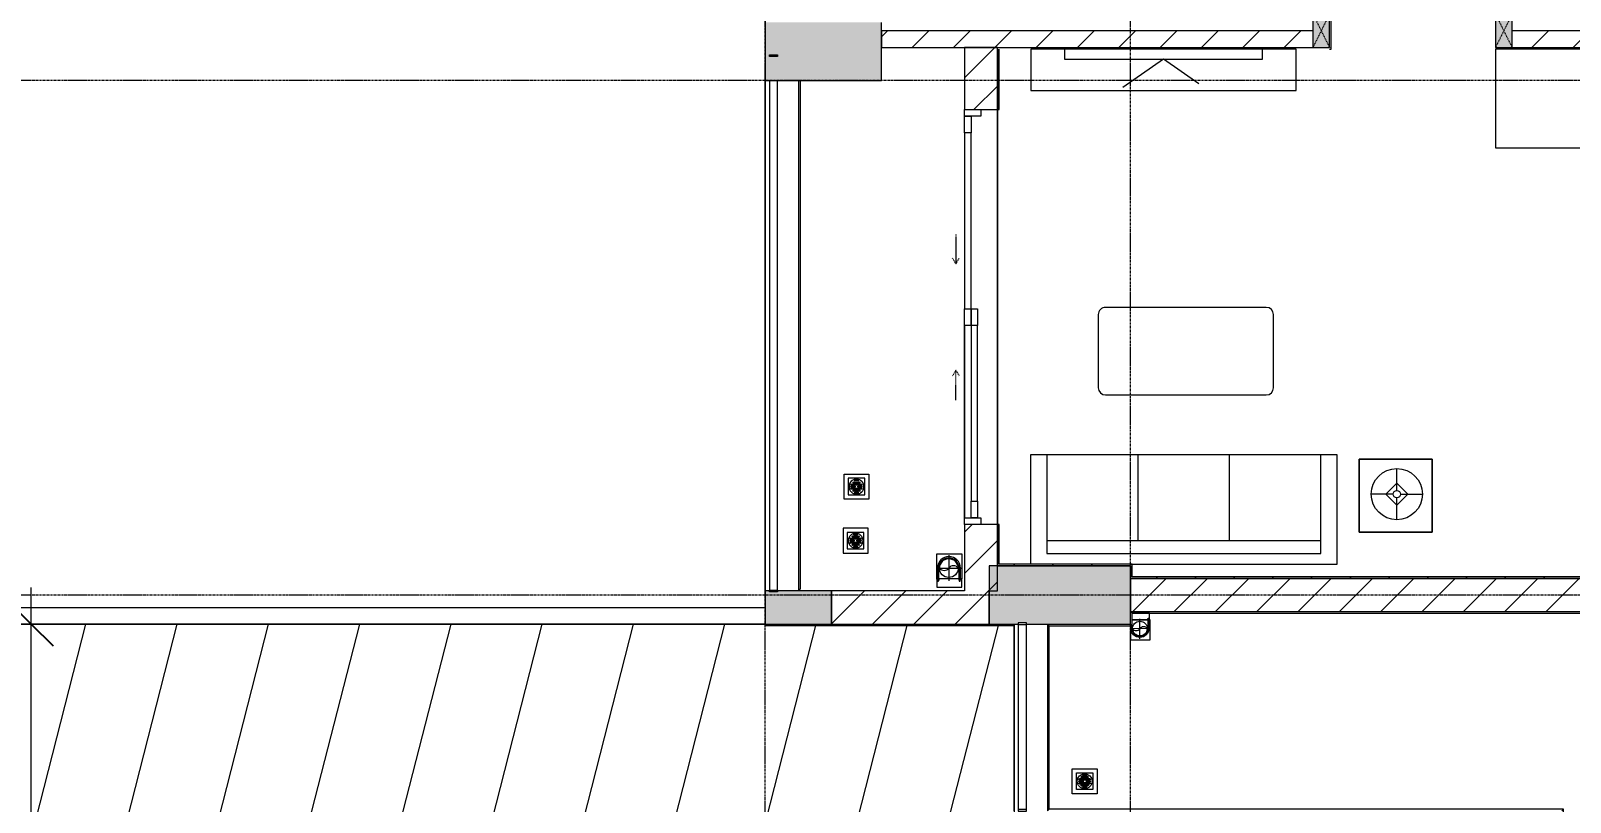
# Model space of a CAD drawing. Header units: millimetres. Extents: x -24439 to 198341, y -52871 to 149926.
# Drawn here: x 101528 to 110803, y 68688 to 73337 of the extents above; entities that cross this region are included whole.
import ezdxf

# ---------------------------------------------------------------- set-up
doc = ezdxf.new("R2010")
doc.units = ezdxf.units.MM
for name, pattern in [('Dash', [6, 3, -3]), ('Grid Line', [22.225, 12.7, -3.175, 3.175, -3.175]), ('IMPORT-CENTER _3_', [10.16, 6.35, -1.27, 1.27, -1.27])]:
    doc.linetypes.add(name, pattern=pattern)
for name, color, linetype, lineweight in [('0-1', 7, 'Continuous', 5), ('A-ANNO-DIMS', 211, 'Continuous', 9), ('A-ANNO-DIMS-220', 211, 'Continuous', 9), ('A-DETL-THIN', 151, 'Continuous', 9), ('A-DOOR', 31, 'Continuous', 9), ('A-DOOR-FRAM', 31, 'Continuous', 9), ('A-DOOR-HDLN', 31, 'Dash', 9), ('A-FLOR-1', 9, 'Continuous', 9), ('A-FLOR-HRAL', 11, 'Continuous', 9), ('A-FLOR-HRAL-1', 9, 'Continuous', 9), ('A-WALL', 113, 'Continuous', 9), ('A-WALL-1', 253, 'Continuous', 18), ('A-WALL-2', 9, 'Continuous', 9), ('A-WALL-3', 113, 'Continuous', 18), ('A-WALL-PATT-1', 10, 'Continuous', 9), ('A-WALL-PATT-2', 9, 'Continuous', 9), ('A-WALL-PATT-3', 111, 'Continuous', 9), ('G-IMPT', 8, 'Continuous', 9), ('G-IMPT-2', 8, 'IMPORT-CENTER _3_', 9), ('I-FURN', 30, 'Continuous', 9), ('I-FURN-1', 9, 'Continuous', 9), ('I-WALL-1', 253, 'Continuous', 18), ('I-WALL-2', 9, 'Continuous', 9), ('M-EQPM', 50, 'Continuous', 9), ('M-EQPM-1', 9, 'Continuous', 9), ('S-COLS-1', 254, 'Continuous', 5), ('S-COLS-2', 253, 'Continuous', 18), ('S-COLS-3', 9, 'Continuous', 9), ('S-COLS-HDLN-1', 9, 'Dash', 9), ('S-GRID-1', 1, 'Grid Line', 9)]:
    doc.layers.add(name, color=color, linetype=linetype, lineweight=lineweight)
doc.styles.add('Arial_9', font='arial_0.ttf', dxfattribs={"width": 0.9, "height": 660})
doc.dimstyles.new('1_Dim_chi_tiet_khu_đất_2', dxfattribs={"dimscale": 304.8, "dimtxt": 673.371204, "dimasz": 0.866142, "dimexe": 0.721785, "dimexo": 0.0625, "dimgap": 0.072178, "dimtad": 1, "dimdec": 0, "dimrnd": 5, "dimzin": 0, "dimdsep": 46, "dimtxsty": 'Arial_9', "dimblk1": 'OBLIQUE', "dimblk2": 'OBLIQUE', "dimsah": 1, "dimcen": 0.09, "dimdle": 0.721785, "dimazin": 0, "dimtfac": 1, "dimtdec": 4, "dimtix": 1, "dimtmove": 0, "dimatfit": 3, "dimfxl": 2.165354, "dimfxlon": 1, "dimtvp": 1, "dimtolj": 1, "dimtzin": 0, "dimarcsym": 2})
pattern_1 = [(45, (0, 0), (-124.4508, 124.4508), [])]
pattern_2 = [(45, (0, 0), (-116.67262, 116.67262), [])]

# ---------------------------------------------------------------- blocks, each defined once
blk = doc.blocks.new('NCV_TKTC_KET CAU_rvt-1-TKCS_MB ĐỊNH VỊ CAO ĐỘ THIẾT KẾ')
at = {"layer": 'S-COLS-1'}
h = blk.add_hatch(color=256, dxfattribs=at)
h.paths.add_polyline_path([(106027.6, 73036.9), (106652.6, 73036.9), (106652.6, 73386.9), (105952.6, 73386.9), (105952.6, 73036.9), (105977.6, 73036.9)])
h.paths.add_polyline_path([(106027.6, 73181.9), (105977.6, 73181.9), (105977.6, 73191.9), (106027.6, 73191.9)])
for points in [[(108152.6, 69761.9), (108152.6, 70111.9), (107302.6, 70111.9), (107302.6, 69761.9), (107477.5, 69761.9), (107477.5, 69769), (107527.5, 69769), (107527.5, 69761.9), (107637.2, 69761.9)], [(106027.6, 69761.9), (106352.4, 69761.9), (106352.4, 69961.9), (106027.6, 69961.9), (106027.6, 69956.9), (105977.6, 69956.9), (105977.6, 69961.9), (105952.4, 69961.9), (105952.4, 69761.9), (105977.6, 69761.9)]]:
    blk.add_hatch(color=256, dxfattribs=at).paths.add_polyline_path(points)
at = {"layer": 'A-FLOR-1'}
blk.add_line((105952.5, 76536.9), (105952.5, 69961.9), dxfattribs=at)
at = {"layer": 'S-COLS-2'}
for p, q in [((105952.6, 73386.9), (105952.6, 73036.9)), ((106652.6, 73036.9), (106652.6, 73386.9)), ((105952.6, 73036.9), (106652.6, 73036.9)), ((108152.6, 70111.9), (107302.6, 70111.9)), ((107302.6, 70111.9), (107302.6, 69761.9)), ((108152.6, 69761.9), (108152.6, 70111.9)), ((105977.6, 69961.9), (105952.4, 69961.9)), ((105952.4, 69961.9), (105952.4, 69761.9)), ((106352.4, 69961.9), (106027.6, 69961.9)), ((106352.4, 69761.9), (106352.4, 69961.9)), ((105952.4, 69761.9), (106352.4, 69761.9)), ((107302.6, 69761.9), (107477.5, 69761.9)), ((107527.5, 69761.9), (108152.6, 69761.9))]:
    blk.add_line(p, q, dxfattribs=at)
blk = doc.blocks.new('Railing - 50 x 10mm-457210-TKCS_MB ĐỊNH VỊ CAO ĐỘ THIẾT KẾ')
at = {"layer": 'A-FLOR-HRAL-1'}
for p, q in [((25, 5), (-25, 5)), ((-25, 5), (-25, -5)), ((25, -5), (25, 5)), ((-25, -5), (25, -5))]:
    blk.add_line(p, q, dxfattribs=at)
blk = doc.blocks.new('Railing - Railing-840168-TKCS_MB ĐỊNH VỊ CAO ĐỘ THIẾT KẾ')
at = {"layer": 'A-FLOR-HRAL-1'}
for p, q in [((84569, 60498.3), (84569, 59383.3)), ((84619, 59383.3), (84619, 60498.3))]:
    blk.add_line(p, q, dxfattribs=at)
for p in [(84594, 60503.3), (84594, 59378.3)]:
    blk.add_blockref('Railing - 50 x 10mm-457210-TKCS_MB ĐỊNH VỊ CAO ĐỘ THIẾT KẾ', p)
blk = doc.blocks.new('HE BEP A1 - HE BEP A 2-V102-TKCS_MB ĐỊNH VỊ CAO ĐỘ THIẾT KẾ')
at = {"layer": 'I-FURN'}
for p, q in [((662.4, 594.4), (0, 594.4)), ((0, 594.4), (0, 0)), ((662.4, 0), (662.4, 594.4)), ((662.4, 594.4), (3700, 594.4)), ((662.4, 0), (662.4, 594.4)), ((3700, 594.4), (3700, 0)), ((3700, 594.4), (3700, 0)), ((844.9, 120.7), (844.9, 476.9)), ((862.4, 494.4), (1706.9, 494.4)), ((1724.4, 476.9), (1724.4, 120.7)), ((2364, 483.2), (2364, 111.2)), ((3175.6, 513.2), (2394, 513.2)), ((3205.6, 483.2), (3205.6, 111.2)), ((871.5, 386.8), (871.5, 182.3)), ((871.5, 380.9), (1351.6, 380.9)), ((876.4, 408.9), (1346.8, 408.9)), ((1298.3, 440.1), (924.9, 440.1)), ((1351.6, 182.3), (1351.6, 386.8)), ((1644.4, 423.2), (1459, 423.2)), ((1602.7, 313.4), (1523.8, 418.4)), ((1541.1, 452.3), (1528.6, 445.1)), ((1566.6, 443.1), (1618.1, 322.3)), ((2474.5, 410.3), (2470.1, 405.9)), ((2470.1, 405.9), (2499.2, 376.7)), ((2503.6, 381.1), (2474.5, 410.3)), ((2499.2, 376.7), (2503.6, 381.1)), ((2692.1, 413), (2663, 383.9)), ((2663, 383.9), (2667.3, 379.5)), ((2667.3, 379.5), (2696.5, 408.6)), ((2696.5, 408.6), (2692.1, 413)), ((2873.2, 408.6), (2877.5, 413)), ((2902.3, 379.5), (2873.2, 408.6)), ((2877.5, 413), (2906.7, 383.9)), ((2906.7, 383.9), (2902.3, 379.5)), ((3066, 381.1), (3095.1, 410.3)), ((3070.4, 376.7), (3066, 381.1)), ((3099.5, 405.9), (3070.4, 376.7)), ((3095.1, 410.3), (3099.5, 405.9)), ((871.5, 352.9), (1351.6, 352.9)), ((871.5, 324.9), (1351.6, 324.9)), ((871.5, 296.9), (1351.6, 296.9)), ((1405.6, 369.9), (1405.6, 183.2)), ((1618.1, 322.3), (1602.7, 313.4)), ((1697.8, 183.2), (1697.8, 369.9)), ((871.5, 268.9), (1351.6, 268.9)), ((871.5, 240.9), (1351.6, 240.9)), ((871.5, 212.9), (1351.6, 212.9)), ((2467.4, 188.3), (2496.5, 217.4)), ((2471.8, 183.9), (2467.4, 188.3)), ((2500.9, 213), (2471.8, 183.9)), ((2496.5, 217.4), (2500.9, 213)), ((2660.2, 215.8), (2664.6, 220.2)), ((2689.3, 186.7), (2660.2, 215.8)), ((2664.6, 220.2), (2693.7, 191.1)), ((2693.7, 191.1), (2689.3, 186.7)), ((2905, 220.2), (2875.9, 191.1)), ((2875.9, 191.1), (2880.3, 186.7)), ((2880.3, 186.7), (2909.4, 215.8)), ((2909.4, 215.8), (2905, 220.2)), ((3073.1, 217.4), (3068.7, 213)), ((3068.7, 213), (3097.9, 183.9)), ((3102.3, 188.3), (3073.1, 217.4)), ((3097.9, 183.9), (3102.3, 188.3)), ((1706.9, 103.2), (862.4, 103.2)), ((871.5, 184.9), (1351.6, 184.9)), ((877.9, 156.9), (1345.2, 156.9)), ((924.9, 128.9), (1298.3, 128.9)), ((1459, 129.9), (1644.4, 129.9)), ((2451.6, 122.3), (2451.6, 118.3)), ((2484.1, 122.3), (2451.6, 122.3)), ((2451.6, 118.3), (2484.1, 118.3)), ((2484.1, 118.3), (2484.1, 122.3)), ((3085.5, 118.3), (3085.5, 122.3)), ((3085.5, 122.3), (3118, 122.3)), ((3118, 118.3), (3085.5, 118.3)), ((3118, 122.3), (3118, 118.3)), ((0, 0), (662.4, 0)), ((3700, 0), (662.4, 0)), ((3175.6, 81.2), (2394, 81.2))]:
    blk.add_line(p, q, dxfattribs=at)
for centre, radius in [((1485.9, 449.9), 17.8), ((1592.6, 449.9), 17.8), ((2581.9, 298.5), 142.6), ((2581.9, 298.5), 131.3), ((2581.9, 298.5), 87.2), ((2987.7, 298.5), 142.6), ((2987.7, 298.5), 131.3), ((2987.7, 298.5), 87.2), ((1552.8, 316.6), 22.2), ((2581.9, 298.5), 43.6), ((2581.9, 298.5), 30.9), ((2987.7, 298.5), 43.6), ((2987.7, 298.5), 30.9)]:
    blk.add_circle(centre, radius, dxfattribs=at)
for centre, radius, start, end in [((862.4, 476.9), 17.5, 90, 180), ((1706.9, 476.9), 17.5, 0, 90), ((2394, 483.2), 30, 90, 180), ((3175.6, 483.2), 30, 360, 90), ((924.9, 386.8), 53.3, 90, 180), ((1298.3, 386.8), 53.3, 360, 90), ((1459, 369.9), 53.3, 90, 180), ((1537.5, 429.7), 17.8, 119.9521, 219.46175), ((1549.9, 436.9), 17.8, 20.53791, 119.9521), ((1644.4, 369.9), 53.3, 360, 90), ((862.4, 120.7), 17.5, 180, 270), ((924.9, 182.3), 53.3, 180, 270), ((1298.3, 182.3), 53.3, 270, 360), ((1459, 183.2), 53.3, 180, 270), ((1644.4, 183.2), 53.3, 270, 360), ((1706.9, 120.7), 17.5, 270, 360), ((2394, 111.2), 30, 180, 270), ((2485.1, 120.7), 33.5, 163.94189, 180), ((2485.1, 120.7), 33.5, 180, 196.05811), ((2476.6, 123.1), 24.7, 145.20397, 163.94189), ((2476.6, 118.2), 24.7, 196.05811, 214.79603), ((2467.8, 120.3), 11.6, 9.9102, 170.0898), ((2467.8, 120.3), 11.6, 189.71775, 350.28225), ((2471.3, 126.9), 18.1, 120.79762, 145.20397), ((2471.3, 114.5), 18.1, 214.79603, 239.20238), ((2467.9, 132.6), 11.5, 90, 120.79762), ((2467.9, 108.8), 11.5, 239.20238, 270), ((2467.9, 132.6), 11.5, 59.20238, 90), ((2467.9, 108.8), 11.5, 270, 300.79762), ((2464.5, 126.9), 18.1, 34.79603, 59.20238), ((2464.5, 114.5), 18.1, 300.79762, 325.20397), ((2459.1, 123.1), 24.7, 16.05811, 34.79603), ((2459.1, 118.2), 24.7, 325.20397, 343.94189), ((2450.6, 120.7), 33.5, 0, 16.05811), ((2450.6, 120.7), 33.5, 343.94189, 0), ((3119, 120.7), 33.5, 163.94189, 180), ((3119, 120.7), 33.5, 180, 196.05811), ((3110.5, 123.1), 24.7, 145.20397, 163.94189), ((3110.5, 118.2), 24.7, 196.05811, 214.79603), ((3105.2, 126.9), 18.1, 120.79762, 145.20397), ((3105.2, 114.5), 18.1, 214.79603, 239.20238), ((3101.8, 120.3), 11.6, 9.9102, 170.0898), ((3101.8, 120.3), 11.6, 189.71775, 350.28225), ((3101.8, 132.6), 11.5, 90, 120.79762), ((3101.8, 108.8), 11.5, 239.20238, 270), ((3101.8, 132.6), 11.5, 59.20238, 90), ((3101.8, 108.8), 11.5, 270, 300.79762), ((3098.4, 126.9), 18.1, 34.79603, 59.20238), ((3098.4, 114.5), 18.1, 300.79762, 325.20397), ((3093, 123.1), 24.7, 16.05811, 34.79603), ((3093, 118.2), 24.7, 325.20397, 343.94189), ((3084.5, 120.7), 33.5, 0, 16.05811), ((3084.5, 120.7), 33.5, 343.94189, 0), ((3175.6, 111.2), 30, 270, 0)]:
    blk.add_arc(centre, radius, start, end, dxfattribs=at)
at = {"layer": 'I-FURN-1'}
for p, q in [((3700, 594.4), (0, 594.4)), ((0, 594.4), (0, 0)), ((3700, 0), (3700, 594.4)), ((0, 0), (3700, 0))]:
    blk.add_line(p, q, dxfattribs=at)
blk = doc.blocks.new('G1_SOF - BO TRU - 100x200-V63-TKCS_MB ĐỊNH VỊ CAO ĐỘ THIẾT KẾ')
at = {"layer": 'S-COLS-3'}
blk.add_hatch(color=256, dxfattribs=at).paths.add_polyline_path([(50, 100), (-50, 100), (-50, -100), (50, -100)])
at = {"layer": 'S-COLS-2'}
for p, q in [((-50, 100), (-50, -100)), ((50, -100), (50, 100)), ((-50, -100), (50, -100))]:
    blk.add_line(p, q, dxfattribs=at)
at = {"layer": 'S-COLS-HDLN-1'}
for p, q in [((50, 100), (-50, -100)), ((-50, 100), (50, -100))]:
    blk.add_line(p, q, dxfattribs=at)
blk = doc.blocks.new('G1_SOF - BO TRU - 100x200-V61-TKCS_MB ĐỊNH VỊ CAO ĐỘ THIẾT KẾ')
at = {"layer": 'S-COLS-3'}
blk.add_hatch(color=256, dxfattribs=at).paths.add_polyline_path([(50, -100), (50, 100), (-50, 100), (-50, -100)])
at = {"layer": 'S-COLS-2'}
for p, q in [((50, 100), (-50, 100)), ((-50, 100), (-50, -100)), ((50, -100), (50, 100)), ((-50, -100), (50, -100))]:
    blk.add_line(p, q, dxfattribs=at)
at = {"layer": 'S-COLS-HDLN-1'}
for p, q in [((50, 100), (-50, -100)), ((-50, 100), (50, -100))]:
    blk.add_line(p, q, dxfattribs=at)
blk = doc.blocks.new('LOBBY_SOFA_1 - LOBBY_SOFA_1-V124-TKCS_MB ĐỊNH VỊ CAO ĐỘ THIẾT KẾ')
at = {"layer": 'I-FURN'}
for p, q in [((-2556, 0), (-2556, -660)), ((-1320, 0), (-2556, 0)), ((-708, -660), (-708, 0)), ((-2457, -66), (-2457, -660)), ((-807, -66), (-2457, -66)), ((-807, -660), (-807, -66)), ((-807, -143), (-2457, -143)), ((-1907, -143), (-1907, -660)), ((-1357, -143), (-1357, -660)), ((-3128.2, -193.5), (-2688.2, -193.5)), ((-3128.2, -633.5), (-3128.2, -193.5)), ((-2915.4, -269), (-2915.4, -401)), ((-2688.2, -193.5), (-2688.2, -633.5)), ((-2915.4, -357), (-2981.4, -423)), ((-2849.4, -423), (-2915.4, -357)), ((-2937.4, -423), (-3069.4, -423)), ((-2981.4, -423), (-2915.4, -489)), ((-2915.4, -489), (-2849.4, -423)), ((-2915.4, -445), (-2915.4, -577)), ((-2893.4, -423), (-2761.4, -423)), ((-2688.2, -633.5), (-3128.2, -633.5)), ((-2556, -660), (-708, -660)), ((-2172.3, -1064.5), (-2172.3, -1504.5)), ((-1160.3, -1020.5), (-2128.3, -1020.5)), ((-1116.3, -1504.5), (-1116.3, -1064.5)), ((-2128.3, -1548.5), (-1160.3, -1548.5))]:
    blk.add_line(p, q, dxfattribs=at)
for radius in [154, 22]:
    blk.add_circle((-2915.4, -423), radius, dxfattribs=at)
for centre, start, end in [((-2128.3, -1064.5), 90, 180), ((-1160.3, -1064.5), 0, 90), ((-2128.3, -1504.5), 180, 270), ((-1160.3, -1504.5), 270, 0)]:
    blk.add_arc(centre, 44, start, end, dxfattribs=at)
at = {"layer": 'I-FURN-1'}
for p, q in [((-1320, 0), (-2556, 0)), ((-2556, 0), (-2556, -660)), ((-708, -660), (-708, 0)), ((-2688.2, -193.5), (-3128.2, -193.5)), ((-3128.2, -193.5), (-3128.2, -633.5)), ((-2688.2, -633.5), (-2688.2, -193.5)), ((-3128.2, -633.5), (-2688.2, -633.5)), ((-2556, -660), (-708, -660)), ((-2172.3, -1064.5), (-2172.3, -1504.5)), ((-1160.3, -1020.5), (-2128.3, -1020.5)), ((-1116.3, -1504.5), (-1116.3, -1064.5)), ((-2128.3, -1548.5), (-1160.3, -1548.5))]:
    blk.add_line(p, q, dxfattribs=at)
for centre, start, end in [((-2128.3, -1064.5), 90, 180), ((-1160.3, -1064.5), 0, 90), ((-2128.3, -1504.5), 180, 270), ((-1160.3, -1504.5), 270, 0)]:
    blk.add_arc(centre, 44, start, end, dxfattribs=at)
blk = doc.blocks.new('RES_BAN AN - RES_BAN AN-V82-TKCS_MB ĐỊNH VỊ CAO ĐỘ THIẾT KẾ')
at = {"layer": 'I-FURN-1'}
for p, q in [((1600, 0), (0, 0)), ((0, 0), (0, -250)), ((1600, -250), (1600, 0)), ((0, -250), (1600, -250))]:
    blk.add_line(p, q, dxfattribs=at)
blk = doc.blocks.new('KE TIVI-2 - KE TIVI-2-V83-TKCS_MB ĐỊNH VỊ CAO ĐỘ THIẾT KẾ')
at = {"layer": 'I-FURN-1'}
for p, q in [((-595.6, 0), (-595.6, -60)), ((595.6, 0), (-595.6, 0)), ((-595.6, -60), (595.6, -60)), ((0, -60), (-245.7, -232.1)), ((213, -209.1), (0, -60)), ((595.6, -60), (595.6, 0))]:
    blk.add_line(p, q, dxfattribs=at)
blk = doc.blocks.new('Railing - Railing-977364-TKCS_MB ĐỊNH VỊ CAO ĐỘ THIẾT KẾ')
at = {"layer": 'A-FLOR-HRAL-1'}
for p, q in [((85254.1, 60566.2), (85244.1, 60576.2)), ((85254.1, 60491.2), (85254.1, 60566.2)), ((85254.1, 60566.2), (88634.1, 60566.2)), ((88634.1, 60566.2), (88644.1, 60576.2)), ((88634.1, 60566.2), (88634.1, 60491.2)), ((84754.1, 60491.2), (84744.1, 60501.2)), ((84754.1, 59386.2), (84754.1, 60491.2)), ((84754.1, 60491.2), (85254.1, 60491.2)), ((85254.1, 60491.2), (85244.1, 60501.2)), ((88634.1, 60491.2), (88644.1, 60501.2)), ((88634.1, 60491.2), (88834.1, 60491.2)), ((88844.1, 60501.2), (88834.1, 60491.2)), ((88834.1, 60491.2), (88834.1, 58986.2)), ((84754.1, 59386.2), (84744.1, 59376.2)), ((87854.1, 59386.2), (84754.1, 59386.2)), ((87844.1, 59376.2), (87854.1, 59386.2)), ((87854.1, 58986.3), (87854.1, 59386.2)), ((87854.1, 58986.3), (87844.1, 58976.3)), ((87894.1, 58986.3), (87854.1, 58986.3)), ((87894.1, 58986.3), (87894.1, 58976.3)), ((88794.1, 58976.2), (88794.1, 58986.2)), ((88834.1, 58986.2), (88794.1, 58986.2)), ((88834.1, 58986.2), (88844.1, 58976.2))]:
    blk.add_line(p, q, dxfattribs=at)
blk = doc.blocks.new('THU NUOC - THU NUOC-V59-TKCS_MB ĐỊNH VỊ CAO ĐỘ THIẾT KẾ')
at = {"layer": 'M-EQPM-1'}
for p, q in [((-66.3, -70.6), (-66.3, 79.4)), ((-66.3, 79.4), (83.7, 79.4)), ((58.7, 54.4), (-41.3, 54.4)), ((-41.3, 54.4), (-41.3, -45.6)), ((-23.3, 19.6), (40.9, 19.6)), ((40.9, 13.6), (-23.3, 13.6)), ((-23.3, 7.2), (0.7, 7.2)), ((0.7, 1.2), (-23.3, 1.2)), ((-11, 32.1), (28.5, 32.1)), ((28.5, 26.1), (-11, 26.1)), ((-1.1, 44.5), (18.5, 44.5)), ((18.5, 38.5), (-1.1, 38.5)), ((0.7, 7.2), (0.7, 1.2)), ((16.7, 1.2), (16.7, 7.2)), ((16.7, 7.2), (40.9, 7.2)), ((40.9, 1.2), (16.7, 1.2)), ((58.7, -45.6), (58.7, 54.4)), ((83.7, 79.4), (83.7, -70.6)), ((83.7, -70.6), (-66.3, -70.6)), ((-41.3, -45.6), (58.7, -45.6)), ((-23.3, -4.8), (40.9, -4.8)), ((40.9, -10.8), (-23.3, -10.8)), ((-11, -17.3), (28.5, -17.3)), ((28.5, -23.3), (-11, -23.3)), ((-1.1, -29.6), (18.5, -29.6)), ((18.5, -35.6), (-1.1, -35.6))]:
    blk.add_line(p, q, dxfattribs=at)
for centre, radius, start, end in [((8.7, 4.4), 45, 0, 180), ((8.7, 4.4), 45, 360, 180), ((8.7, 4.4), 45, 180, 0), ((8.7, 4.4), 45, 180, 360), ((-23.3, 16.6), 3, 90, 270), ((-23.3, 4.2), 3, 90, 270), ((-11, 29.1), 3, 90, 270), ((-1.1, 41.5), 3, 90, 270), ((18.5, 41.5), 3, 270, 90), ((28.5, 29.1), 3, 270, 90), ((40.9, 16.6), 3, 270, 90), ((40.9, 4.2), 3, 270, 90), ((-23.3, -7.8), 3, 90, 270), ((-11, -20.3), 3, 90, 270), ((-1.1, -32.6), 3, 90, 270), ((18.5, -32.6), 3, 270, 90), ((28.5, -20.3), 3, 270, 90), ((40.9, -7.8), 3, 270, 90)]:
    blk.add_arc(centre, radius, start, end, dxfattribs=at)
blk = doc.blocks.new('NCV_TKTC_TANG 1_rvt-1-TKCS_MB ĐỊNH VỊ CAO ĐỘ THIẾT KẾ')
at = {"layer": 'A-WALL-PATT-1'}
h = blk.add_hatch(dxfattribs=at)
h.set_pattern_fill('FP_2', color=256, style=0, pattern_type=2)
h.set_pattern_definition(pattern_1)
h.paths.add_polyline_path([(106652.6, 73236.9), (109252.6, 73236.9), (109252.6, 73336.9), (106652.6, 73336.9)])
h = blk.add_hatch(dxfattribs=at)
h.set_pattern_fill('FP_2', color=256, style=0, pattern_type=2)
h.set_pattern_definition(pattern_1)
h.paths.add_polyline_path([(110452.6, 73236.9), (112252.6, 73236.9), (112252.6, 73336.9), (110452.6, 73336.9)])
at = {"layer": 'A-WALL-PATT-2'}
h = blk.add_hatch(dxfattribs=at)
h.set_pattern_fill('FP_3', color=256, style=0, pattern_type=2)
h.set_pattern_definition(pattern_2)
h.paths.add_polyline_path([(109362.6, 73226.9), (109362.6, 73436.9), (109352.6, 73436.9), (109352.6, 73226.9)])
h.paths.add_polyline_path([(109352.6, 74336.9), (109362.6, 74336.9), (109362.6, 76436.9), (109352.6, 76436.9), (109352.6, 74389.5)])
h = blk.add_hatch(dxfattribs=at)
h.set_pattern_fill('FP_3', color=256, style=0, pattern_type=2)
h.set_pattern_definition(pattern_2)
h.paths.add_polyline_path([(107362.6, 70121.9), (107362.6, 70362.4), (107352.6, 70362.4), (107352.6, 70121.9)])
h.paths.add_polyline_path([(107352.6, 72862.4), (107362.6, 72862.4), (107362.6, 73226.9), (107352.6, 73226.9)])
h = blk.add_hatch(dxfattribs=at)
h.set_pattern_fill('FP_3', color=256, style=0, pattern_type=2)
h.set_pattern_definition(pattern_2)
h.paths.add_polyline_path([(107352.6, 70111.9), (108162.6, 70111.9), (108162.6, 70121.9), (107352.6, 70121.9)])
h = blk.add_hatch(dxfattribs=at)
h.set_pattern_fill('FP_3', color=256, style=0, pattern_type=2)
h.set_pattern_definition(pattern_2)
h.paths.add_polyline_path([(111542.6, 70036.9), (111542.6, 70046.9), (108162.6, 70046.9), (108162.6, 70036.9), (110663.3, 70036.9)])
at = {"layer": 'A-FLOR-1'}
for p, q in [((107352.6, 72860.3), (107252.6, 72860.3)), ((107352.6, 72861.9), (107352.6, 70362.4)), ((107352.6, 70362.4), (107352.6, 72860.3)), ((107152.6, 71561.9), (107152.6, 70401.9))]:
    blk.add_line(p, q, dxfattribs=at)
at = {"layer": 'A-WALL-1'}
for p, q in [((109252.6, 73336.9), (106652.6, 73336.9)), ((106652.6, 73336.9), (106652.6, 73236.9)), ((112252.6, 73336.9), (110452.6, 73336.9)), ((106652.6, 73236.9), (109252.6, 73236.9)), ((110452.6, 73236.9), (112252.6, 73236.9))]:
    blk.add_line(p, q, dxfattribs=at)
at = {"layer": 'A-WALL-2'}
for p, q in [((107452.6, 68636.9), (107452.6, 69761.9)), ((107652.6, 69761.9), (107652.6, 68636.9))]:
    blk.add_line(p, q, dxfattribs=at)
at = {"layer": 'I-WALL-1'}
for p, q in [((109362.6, 73226.9), (109362.6, 73436.9)), ((107352.6, 73226.9), (107352.6, 72862.4)), ((107362.6, 72862.4), (107362.6, 73226.9)), ((109352.6, 73226.9), (109362.6, 73226.9)), ((107352.6, 72862.4), (107362.6, 72862.4)), ((107352.6, 70362.4), (107352.6, 70121.9)), ((107362.6, 70362.4), (107352.6, 70362.4)), ((107362.6, 70121.9), (107362.6, 70362.4)), ((107352.6, 70121.9), (107352.6, 70111.9)), ((108162.6, 70121.9), (107362.6, 70121.9)), ((108162.6, 70111.9), (108162.6, 70121.9)), ((107352.6, 70111.9), (108152.6, 70111.9)), ((108152.6, 70111.9), (108152.6, 70036.9)), ((108152.6, 70036.9), (108162.6, 70036.9)), ((108162.6, 70046.9), (108162.6, 70111.9)), ((111542.6, 70046.9), (108162.6, 70046.9)), ((108162.6, 70036.9), (111542.6, 70036.9))]:
    blk.add_line(p, q, dxfattribs=at)
at = {"layer": 'I-WALL-2'}
for p in [(106162.6, 73036.9), (106152.6, 69971.9)]:
    blk.add_line(p, (106162.6, 69971.9), dxfattribs=at)
at = {"layer": 'A-FLOR-HRAL-1'}
for name in ['Railing - Railing-840168-TKCS_MB ĐỊNH VỊ CAO ĐỘ THIẾT KẾ', 'Railing - Railing-977364-TKCS_MB ĐỊNH VỊ CAO ĐỘ THIẾT KẾ']:
    blk.add_blockref(name, (22908.5, 9260.7), dxfattribs=at)
at = {"layer": 'I-FURN-1'}
for name, p in [('RES_BAN AN - RES_BAN AN-V82-TKCS_MB ĐỊNH VỊ CAO ĐỘ THIẾT KẾ', (107552.2, 73226.9)), ('KE TIVI-2 - KE TIVI-2-V83-TKCS_MB ĐỊNH VỊ CAO ĐỘ THIẾT KẾ', (108352.2, 73226.9)), ('HE BEP A1 - HE BEP A 2-V102-TKCS_MB ĐỊNH VỊ CAO ĐỘ THIẾT KẾ', (110352.6, 72632.6))]:
    blk.add_blockref(name, p, dxfattribs=at)
at = {"layer": 'I-FURN-1', "rotation": 180}
blk.add_blockref('LOBBY_SOFA_1 - LOBBY_SOFA_1-V124-TKCS_MB ĐỊNH VỊ CAO ĐỘ THIẾT KẾ', (106842.6, 70121.9), dxfattribs=at)
at = {"layer": 'M-EQPM-1'}
blk.add_blockref('THU NUOC - THU NUOC-V59-TKCS_MB ĐỊNH VỊ CAO ĐỘ THIẾT KẾ', (106493.8, 70585.8), dxfattribs=at)
at = {"layer": 'S-COLS-3'}
for name, p in [('G1_SOF - BO TRU - 100x200-V63-TKCS_MB ĐỊNH VỊ CAO ĐỘ THIẾT KẾ', (109302.6, 73336.9)), ('G1_SOF - BO TRU - 100x200-V61-TKCS_MB ĐỊNH VỊ CAO ĐỘ THIẾT KẾ', (110402.6, 73336.9))]:
    blk.add_blockref(name, p, dxfattribs=at)
blk = doc.blocks.new('TKTC_XREF_251221_MB TANG 1 - TKTC_XREF_260130_MB TANG 1_dwg_THU NUOC - THU NUOC-444531-TKCS_MB TẦNG 1-4202120-TKCS_MB ĐỊNH VỊ CAO ĐỘ THIẾT KẾ')
at = {"layer": 'M-EQPM'}
for p, q in [((-23.3, 10.8), (40.9, 10.8)), ((40.9, 4.8), (-23.3, 4.8)), ((-11, 23.3), (28.5, 23.3)), ((28.5, 17.3), (-11, 17.3)), ((-1.1, 35.6), (18.5, 35.6)), ((18.5, 29.6), (-1.1, 29.6)), ((-23.3, -13.6), (40.9, -13.6)), ((40.9, -19.6), (-23.3, -19.6)), ((-11, -26.1), (28.5, -26.1)), ((28.5, -32.1), (-11, -32.1)), ((-1.1, -38.5), (18.5, -38.5)), ((18.5, -44.5), (-1.1, -44.5))]:
    blk.add_line(p, q, dxfattribs=at)
at = {"layer": 'M-EQPM', "flags": 128}
for points in [[(83.7, -79.4), (83.7, 70.6), (-66.3, 70.6), (-66.3, -79.4)], [(58.7, -54.4), (58.7, 45.6), (-41.3, 45.6), (-41.3, -54.4)]]:
    blk.add_lwpolyline(points, close=True, dxfattribs=at)
for points in [[(-23.3, -1.2), (0.7, -1.2), (0.7, -7.2), (-23.3, -7.2)], [(40.9, -7.2), (16.7, -7.2), (16.7, -1.2), (40.9, -1.2)]]:
    blk.add_lwpolyline(points, dxfattribs=at)
at = {"layer": 'M-EQPM'}
for centre, radius, start, end in [((8.7, -4.4), 45, 360, 180), ((8.7, -4.4), 45, 360, 180), ((-23.3, 7.8), 3, 90, 270), ((-11, 20.3), 3, 90, 270), ((-1.1, 32.6), 3, 90, 270), ((18.5, 32.6), 3, 270, 90), ((28.5, 20.3), 3, 270, 90), ((40.9, 7.8), 3, 270, 90), ((8.7, -4.4), 45, 180, 360), ((8.7, -4.4), 45, 180, 360), ((-23.3, -4.2), 3, 90, 270), ((-23.3, -16.6), 3, 90, 270), ((-11, -29.1), 3, 90, 270), ((-1.1, -41.5), 3, 90, 270), ((18.5, -41.5), 3, 270, 90), ((28.5, -29.1), 3, 270, 90), ((40.9, -4.2), 3, 270, 90), ((40.9, -16.6), 3, 270, 90)]:
    blk.add_arc(centre, radius, start, end, dxfattribs=at)
blk = doc.blocks.new('TKTC_XREF_251221_MB TANG 1 - TKTC_XREF_260130_MB TANG 1_dwg_CUM U_DN100-V228-TKCS_MB ĐỊNH VỊ CAO ĐỘ THIẾT KẾ')
at = {"layer": 'G-IMPT'}
blk.add_hatch(color=256, dxfattribs=at).paths.add_polyline_path([(61, 0), (59, -16), (53, -31), (43, -43), (30, -53), (16, -59), (0, -61), (0, -57), (15, -55), (28, -49), (40, -40), (49, -29), (55, -15), (57, 0), (55, 15), (49, 28), (40, 40), (28, 49), (15, 55), (0, 57), (0, 61), (16, 59), (30, 53), (43, 43), (53, 30), (59, 16)])
for p, q in [((-72, 59), (-67, 59)), ((-21, 69), (0, 69)), ((-79, -63), (-79, -67)), ((-77, -63), (-77, -67)), ((-75, -63), (-75, -67)), ((-73, -61), (-73, -69)), ((-67, -62), (-72, -62)), ((-67, -68), (-72, -68)), ((-65, -69), (0, -69))]:
    blk.add_line(p, q, dxfattribs=at)
at = {"layer": 'G-IMPT', "flags": 128}
for points in [[(-65, 57), (-67, 57), (-67, 59)], [(-21, 61), (0, 61), (0, 57)], [(-73, -62), (-78, -62), (-78, -68), (-73, -68)], [(-72, -71), (-67, -71), (-67, -59), (-72, -59)], [(-67, -59), (-67, -57), (-65, -57), (-65, -73), (-67, -73), (-67, -71)], [(-65, -61), (0, -61), (0, -57)]]:
    blk.add_lwpolyline(points, dxfattribs=at)
at = {"layer": 'G-IMPT'}
for centre, radius, start, end in [((0, 0), 69, 270, 90), ((0, 0), 61, 270, 90), ((0, 0), 57, 270, 90), ((-78, -63), 0.96, 90, 180), ((-78, -67), 0.96, 180, 270), ((-71, -61), 1.56, 112.6199, 247.3801), ((-68, -65), 4.8, 143.1301, 216.8699), ((-71, -69), 1.56, 112.6199, 247.3801)]:
    blk.add_arc(centre, radius, start, end, dxfattribs=at)
blk = doc.blocks.new('TKTC_XREF_251221_MB TANG 1 - TKTC_XREF_260130_MB TANG 1_dwg_$cc-4202114-TKCS_MB ĐỊNH VỊ CAO ĐỘ THIẾT KẾ')
at = {"layer": 'G-IMPT'}
blk.add_circle((0, 0), 0.5, dxfattribs=at)
for centre, radius, start, end in [((0, 0), 0.5, 90, 270), ((0.19, 0.25), 0.313, 126.8699, 233.1301), ((-0.19, -0.25), 0.313, 306.8699, 53.1301)]:
    blk.add_arc(centre, radius, start, end, dxfattribs=at)
at = {"layer": 'G-IMPT-2'}
for p, q in [((-0.67, 0), (0.67, 0)), ((0, -0.67), (0, 0.67))]:
    blk.add_line(p, q, dxfattribs=at)
blk = doc.blocks.new('TKTC_XREF_251221_MB TANG 1 - TKTC_XREF_260130_MB TANG 1_dwg_THU NUOC - THU NUOC-444531-TKCS_MB TẦNG 1-4202124-TKCS_MB ĐỊNH VỊ CAO ĐỘ THIẾT KẾ')
at = {"layer": 'M-EQPM'}
for p, q in [((-23.3, 10.8), (40.9, 10.8)), ((40.9, 4.8), (-23.3, 4.8)), ((-11, 23.3), (28.5, 23.3)), ((28.5, 17.3), (-11, 17.3)), ((-1.1, 35.6), (18.5, 35.6)), ((18.5, 29.6), (-1.1, 29.6)), ((-23.3, -13.6), (40.9, -13.6)), ((40.9, -19.6), (-23.3, -19.6)), ((-11, -26.1), (28.5, -26.1)), ((28.5, -32.1), (-11, -32.1)), ((-1.1, -38.5), (18.5, -38.5)), ((18.5, -44.5), (-1.1, -44.5))]:
    blk.add_line(p, q, dxfattribs=at)
at = {"layer": 'M-EQPM', "flags": 128}
for points in [[(83.7, -79.4), (83.7, 70.6), (-66.3, 70.6), (-66.3, -79.4)], [(58.7, -54.4), (58.7, 45.6), (-41.3, 45.6), (-41.3, -54.4)]]:
    blk.add_lwpolyline(points, close=True, dxfattribs=at)
for points in [[(-23.3, -1.2), (0.7, -1.2), (0.7, -7.2), (-23.3, -7.2)], [(40.9, -7.2), (16.7, -7.2), (16.7, -1.2), (40.9, -1.2)]]:
    blk.add_lwpolyline(points, dxfattribs=at)
at = {"layer": 'M-EQPM'}
for centre, radius, start, end in [((8.7, -4.4), 45, 360, 180), ((8.7, -4.4), 45, 360, 180), ((-23.3, 7.8), 3, 90, 270), ((-11, 20.3), 3, 90, 270), ((-1.1, 32.6), 3, 90, 270), ((18.5, 32.6), 3, 270, 90), ((28.5, 20.3), 3, 270, 90), ((40.9, 7.8), 3, 270, 90), ((8.7, -4.4), 45, 180, 360), ((8.7, -4.4), 45, 180, 360), ((-23.3, -4.2), 3, 90, 270), ((-23.3, -16.6), 3, 90, 270), ((-11, -29.1), 3, 90, 270), ((-1.1, -41.5), 3, 90, 270), ((18.5, -41.5), 3, 270, 90), ((28.5, -29.1), 3, 270, 90), ((40.9, -4.2), 3, 270, 90), ((40.9, -16.6), 3, 270, 90)]:
    blk.add_arc(centre, radius, start, end, dxfattribs=at)
blk = doc.blocks.new('TKTC_XREF_251221_MB TANG 1 - TKTC_XREF_260130_MB TANG 1_dwg_CUM U_DN100-4202112-TKCS_MB ĐỊNH VỊ CAO ĐỘ THIẾT KẾ')
at = {"layer": 'G-IMPT'}
blk.add_hatch(color=256, dxfattribs=at).paths.add_polyline_path([(0, 61), (0, 57), (14.8, 55.1), (28.5, 49.4), (40.3, 40.3), (49.4, 28.5), (55.1, 14.8), (57, 0), (55.1, -14.8), (49.4, -28.5), (40.3, -40.3), (28.5, -49.4), (14.8, -55.1), (0, -57), (0, -61), (15.8, -58.9), (30.5, -52.8), (43.1, -43.1), (52.8, -30.5), (58.9, -15.8), (61, 0), (58.9, 15.8), (52.8, 30.5), (43.1, 43.1), (30.5, 52.8), (15.8, 58.9)])
for p, q in [((-79.1, 66.6), (-79.1, 63.4)), ((-76.6, 66.6), (-76.6, 63.4)), ((-74.6, 66.6), (-74.6, 63.4)), ((-72.7, 69.3), (-72.7, 60.7)), ((-66.9, 67.9), (-71.7, 67.9)), ((-66.9, 62.1), (-71.7, 62.1)), ((-65, 69), (0, 69)), ((-79.1, -63.4), (-79.1, -66.6)), ((-76.6, -63.4), (-76.6, -66.6)), ((-74.6, -63.4), (-74.6, -66.6)), ((-72.7, -60.7), (-72.7, -69.3)), ((-66.9, -62.1), (-71.7, -62.1)), ((-66.9, -67.9), (-71.7, -67.9)), ((-65, -69), (0, -69))]:
    blk.add_line(p, q, dxfattribs=at)
at = {"layer": 'G-IMPT', "flags": 128}
for points in [[(-72.7, 67.6), (-78.1, 67.6), (-78.1, 62.4), (-72.7, 62.4)], [(-71.7, 59.2), (-66.9, 59.2), (-66.9, 70.8), (-71.7, 70.8)], [(-66.9, 70.8), (-66.9, 72.7), (-65, 72.7), (-65, 57.3), (-66.9, 57.3), (-66.9, 59.2)], [(-65, 61), (0, 61), (0, 57)], [(-72.7, -62.4), (-78.1, -62.4), (-78.1, -67.6), (-72.7, -67.6)], [(-71.7, -70.8), (-66.9, -70.8), (-66.9, -59.2), (-71.7, -59.2)], [(-66.9, -59.2), (-66.9, -57.3), (-65, -57.3), (-65, -72.7), (-66.9, -72.7), (-66.9, -70.8)], [(-65, -61), (0, -61), (0, -57)]]:
    blk.add_lwpolyline(points, dxfattribs=at)
at = {"layer": 'G-IMPT'}
for centre, radius, start, end in [((-78.1, 66.6), 0.96, 90, 180), ((-78.1, 63.4), 0.96, 180, 270), ((-71.1, 69.3), 1.56, 112.61986, 247.38014), ((-67.9, 65), 4.8, 143.1301, 216.8699), ((-71.1, 60.7), 1.56, 112.61986, 247.38014), ((0, 0), 69, 270, 90), ((0, 0), 61, 270, 90), ((0, 0), 57, 270, 90), ((-78.1, -63.4), 0.96, 90, 180), ((-78.1, -66.6), 0.96, 180, 270), ((-71.1, -60.7), 1.56, 112.61986, 247.38014), ((-67.9, -65), 4.8, 143.1301, 216.8699), ((-71.1, -69.3), 1.56, 112.61986, 247.38014)]:
    blk.add_arc(centre, radius, start, end, dxfattribs=at)
blk = doc.blocks.new('TKTC_XREF_251221_MB TANG 1 - TKTC_XREF_260130_MB TANG 1_dwg_$cc-4202125-TKCS_MB ĐỊNH VỊ CAO ĐỘ THIẾT KẾ')
at = {"layer": 'G-IMPT'}
blk.add_circle((0, 0), 0.5, dxfattribs=at)
for centre, radius, start, end in [((0, 0), 0.5, 90, 270), ((0.188, 0.25), 0.313, 126.8699, 233.1301), ((-0.188, -0.25), 0.313, 306.8699, 53.1301)]:
    blk.add_arc(centre, radius, start, end, dxfattribs=at)
at = {"layer": 'G-IMPT-2'}
for p, q in [((-0.673, 0), (0.673, 0)), ((0, -0.673), (0, 0.673))]:
    blk.add_line(p, q, dxfattribs=at)
blk = doc.blocks.new('TKTC_XREF_251221_MB TANG 1 - TKTC_XREF_260130_MB TANG 1_dwg-4202109-TKCS_MB ĐỊNH VỊ CAO ĐỘ THIẾT KẾ')
at = {"layer": 'G-IMPT'}
blk.add_line((-94999.2, -331594.7), (-94999.2, -331679.8), dxfattribs=at)
at = {"layer": 'G-IMPT', "flags": 128}
blk.add_lwpolyline([(-96164.7, -331311.9), (-96164.7, -331162.2), (-96014.3, -331162.2), (-96014.3, -331311.9)], close=True, dxfattribs=at)
for points in [[(-96014.2, -331362), (-96014.5, -331312), (-96164.9, -331312), (-96164.6, -331361.8), (-96014.2, -331361.8)], [(-94999.2, -331679.8), (-94879.7, -331679.8), (-94879.7, -331559.8), (-94989.1, -331559.8)], [(-94989.1, -331559.8), (-94883.3, -331559.8), (-94883.3, -331519.8), (-94989.1, -331519.8)]]:
    blk.add_lwpolyline(points, dxfattribs=at)
blk.add_blockref('TKTC_XREF_251221_MB TANG 1 - TKTC_XREF_260130_MB TANG 1_dwg_THU NUOC - THU NUOC-444531-TKCS_MB TẦNG 1-4202120-TKCS_MB ĐỊNH VỊ CAO ĐỘ THIẾT KẾ', (-96663, -331077.7))
for name, p, xscale, yscale, zscale, rotation in [('TKTC_XREF_251221_MB TANG 1 - TKTC_XREF_260130_MB TANG 1_dwg_$cc-4202125-TKCS_MB ĐỊNH VỊ CAO ĐỘ THIẾT KẾ', (-96093.2, -331247), 113.7150000000073, 113.7150000000073, 113.7150000000073, 269.9990086637467), ('TKTC_XREF_251221_MB TANG 1 - TKTC_XREF_260130_MB TANG 1_dwg_CUM U_DN100-4202112-TKCS_MB ĐỊNH VỊ CAO ĐỘ THIẾT KẾ', (-96092.3, -331247), 0.9975000000000007, 0.9975000000000007, 0.9975000000000007, 90.00099133829464), ('TKTC_XREF_251221_MB TANG 1 - TKTC_XREF_260130_MB TANG 1_dwg_$cc-4202114-TKCS_MB ĐỊNH VỊ CAO ĐỘ THIẾT KẾ', (-94941.7, -331612.6), 90.00000000005122, 90.00000000005122, 90.00000000005122, 90.37402677993775)]:
    blk.add_blockref(name, p, dxfattribs=dict(xscale=xscale, yscale=yscale, zscale=zscale, rotation=rotation))
at = {"extrusion": (0, 0, -1), "xscale": 0.7894736842105242, "yscale": 0.7894736842105242, "zscale": -0.7894736842105242, "rotation": 269.9999999984438}
blk.add_blockref('TKTC_XREF_251221_MB TANG 1 - TKTC_XREF_260130_MB TANG 1_dwg_CUM U_DN100-V228-TKCS_MB ĐỊNH VỊ CAO ĐỘ THIẾT KẾ', (94941.5, -331611.1), dxfattribs=at)
at = {"extrusion": (0, 0, -1), "zscale": -1}
blk.add_blockref('TKTC_XREF_251221_MB TANG 1 - TKTC_XREF_260130_MB TANG 1_dwg_THU NUOC - THU NUOC-444531-TKCS_MB TẦNG 1-4202124-TKCS_MB ĐỊNH VỊ CAO ĐỘ THIẾT KẾ', (95265.6, -332527.3), dxfattribs=at)
blk = doc.blocks.new('TKTC_XREF_251221_MB TANG 1 - TKTC_XREF_251221_MB TANG 1-2038492-TKCS_MB ĐỊNH VỊ CAO ĐỘ THIẾT KẾ')
blk.add_blockref('TKTC_XREF_251221_MB TANG 1 - TKTC_XREF_260130_MB TANG 1_dwg-4202109-TKCS_MB ĐỊNH VỊ CAO ĐỘ THIẾT KẾ', (169499.1, 384109.7))
blk = doc.blocks.new('Railing - 50 x 10mm-1251311-TKCS_MB ĐỊNH VỊ CAO ĐỘ THIẾT KẾ')
at = {"layer": 'A-FLOR-HRAL'}
for p, q in [((25, 5), (-25, 5)), ((-25, 5), (-25, -5)), ((25, -5), (25, 5)), ((-25, -5), (25, -5))]:
    blk.add_line(p, q, dxfattribs=at)
blk = doc.blocks.new('Railing - Railing-3240664-TKCS_MB ĐỊNH VỊ CAO ĐỘ THIẾT KẾ')
at = {"layer": 'A-FLOR-HRAL'}
for p, q in [((105977.6, 73036.9), (105977.6, 69966.9)), ((106027.6, 69966.9), (106027.6, 73036.9))]:
    blk.add_line(p, q, dxfattribs=at)
at = {"extrusion": (0, 0, -1), "zscale": -1}
for p in [(-106002.6, 73186.9), (-106002.6, 69961.9)]:
    blk.add_blockref('Railing - 50 x 10mm-1251311-TKCS_MB ĐỊNH VỊ CAO ĐỘ THIẾT KẾ', p, dxfattribs=at)
blk = doc.blocks.new('DEG_02-DEG_03 - DEG_02-2500x2400mm-CỬA ĐI 02 CÁNH TRƯỢT-841416-TKCS_MB ĐỊNH VỊ CAO ĐỘ THIẾT KẾ')
at = {"layer": 'A-DOOR'}
for p, q in [((-1210, -100), (-1210, -60)), ((-1210, -60), (-1110, -60)), ((-1110, -60), (-1110, -100)), ((-50, -60), (-1110, -60)), ((-50, -60), (-50, -20)), ((-50, -20), (50, -20)), ((50, -60), (-50, -60)), ((-50, -100), (-50, -60)), ((-50, -60), (50, -60)), ((50, -20), (50, -60)), ((1110, -20), (50, -20)), ((50, -60), (1110, -60)), ((50, -60), (50, -100)), ((1110, -60), (1110, -20)), ((1110, -20), (1210, -20)), ((1210, -60), (1110, -60)), ((1210, -20), (1210, -60)), ((-1110, -100), (-1210, -100)), ((-1110, -100), (-50, -100)), ((50, -100), (-50, -100))]:
    blk.add_line(p, q, dxfattribs=at)
at = {"layer": 'A-DOOR-FRAM'}
for p, q in [((-1250, 0), (-1210, 0)), ((-1250, -100), (-1250, 0)), ((-1210, 0), (-1210, -100)), ((1210, -100), (1210, 0)), ((1210, 0), (1250, 0)), ((1250, 0), (1250, -100)), ((-1210, -100), (-1250, -100)), ((1250, -100), (1210, -100))]:
    blk.add_line(p, q, dxfattribs=at)
at = {"layer": 'A-DOOR-HDLN'}
for p, q in [((-500.4, -151.1), (-320.4, -151.1)), ((-320.4, -151.1), (-355, -131.1)), ((-320.4, -151.1), (-355, -171.1)), ((320.4, -151.1), (355, -131.1)), ((320.4, -151.1), (355, -171.1)), ((500.4, -151.1), (320.4, -151.1))]:
    blk.add_line(p, q, dxfattribs=at)
blk = doc.blocks.new('DIMBLOCK2-TKCS_MB ĐỊNH VỊ CAO ĐỘ THIẾT KẾ')
at = {"layer": 'A-ANNO-DIMS-220'}
for p, q in [((101530.5, 64041.9), (101530.5, 69981.9)), ((100870.5, 69761.9), (101750.5, 69761.9)), ((101530.5, 69761.9), (100870.5, 69761.9)), ((100870.5, 64261.9), (101750.5, 64261.9)), ((101530.5, 64261.9), (100870.5, 64261.9))]:
    blk.add_line(p, q, dxfattribs=at)
at = {"layer": 'A-ANNO-DIMS-220', "lineweight": 25}
for p, q in [((101530.5, 69761.9), (101398.5, 69893.9)), ((101530.5, 69761.9), (101662.5, 69629.9)), ((101530.5, 64261.9), (101398.5, 64393.9)), ((101530.5, 64261.9), (101662.5, 64129.9))]:
    blk.add_line(p, q, dxfattribs=at)
at = {"layer": 'A-ANNO-DIMS-220', "color": 0, "insert": (100651.7, 66100.3), "char_height": 660, "width": 2187.938, "attachment_point": 1, "rotation": 90, "line_spacing_factor": 0.941778, "style": 'Arial_9'}
blk.add_mtext('5500', dxfattribs=at)
blk = doc.blocks.new('_Oblique')
at = {"color": 0, "linetype": 'ByBlock', "lineweight": -2}
blk.add_line((-0.5, -0.5), (0.5, 0.5), dxfattribs=at)

msp = doc.modelspace()

# ---------------------------------------------------------------- hatches: boundary and pattern name
at = {"layer": 'A-WALL-PATT-3'}
h = msp.add_hatch(dxfattribs=at)
h.set_pattern_fill('FP_1', color=256, style=0, pattern_type=2)
h.set_pattern_definition(pattern_1)
h.paths.add_polyline_path([(107302.6, 69961.9), (107352.6, 69961.9), (107352.6, 70361.9), (107152.6, 70361.9), (107152.6, 69961.9), (107252.6, 69961.9)])
h.paths.add_polyline_path([(107252.6, 72861.9), (107352.6, 72861.9), (107352.6, 73236.9), (107152.6, 73236.9), (107152.6, 72861.9)])
h = msp.add_hatch(dxfattribs=at)
h.set_pattern_fill('FP_1', color=256, style=0, pattern_type=2)
h.set_pattern_definition(pattern_1)
h.paths.add_polyline_path([(111552.6, 69836.9), (111552.6, 70036.9), (108152.6, 70036.9), (108152.6, 69836.9), (110663.3, 69836.9)])
h = msp.add_hatch(dxfattribs=at)
h.set_pattern_fill('FP_1', color=256, style=0, pattern_type=2)
h.set_pattern_definition(pattern_1)
h.paths.add_polyline_path([(107302.6, 69761.9), (107302.6, 69961.9), (106352.4, 69961.9), (106352.4, 69761.9), (107032, 69761.9)])

# ---------------------------------------------------------------- linework, layer by layer
at = {"layer": 'A-DETL-THIN'}
for p, q in [((100752.6, 69761.9), (107452.5, 69761.9)), ((101857.7, 69761.9), (101152.5, 67003)), ((102407.7, 69761.9), (101702.5, 67003)), ((102957.7, 69761.9), (102252.5, 67003)), ((103507.7, 69761.9), (102802.5, 67003)), ((104057.7, 69761.9), (103352.5, 67003)), ((104607.7, 69761.9), (103902.5, 67003)), ((105157.7, 69761.9), (104452.5, 67003)), ((105707.7, 69761.9), (105002.5, 67003)), ((106257.7, 69761.9), (105552.5, 67003)), ((106807.7, 69761.9), (106102.5, 67003)), ((107357.7, 69761.9), (106652.5, 67003)), ((107452.5, 69761.9), (107452.5, 64261.9))]:
    msp.add_line(p, q, dxfattribs=at)
at = {"layer": 'A-WALL'}
for p, q in [((105952.6, 69961.9), (105952.6, 73036.9)), ((106152.6, 73036.9), (106152.6, 69961.9)), ((107352.6, 72861.9), (107352.6, 70362.4)), ((107152.6, 70401.9), (107152.6, 71561.9)), ((97852.6, 69861.9), (105952.4, 69861.9)), ((105952.4, 69761.9), (97752.6, 69761.9)), ((105952.6, 69751.9), (105952.6, 69761.9)), ((107452.6, 69751.9), (105952.6, 69751.9)), ((107442.5, 69761.9), (107442.5, 69751.9))]:
    msp.add_line(p, q, dxfattribs=at)
at = {"layer": 'A-WALL-3'}
for p, q in [((107152.6, 73236.9), (107152.6, 72861.9)), ((107352.6, 73236.9), (107152.6, 73236.9)), ((107352.6, 72861.9), (107352.6, 73236.9)), ((107252.6, 72861.9), (107352.6, 72861.9)), ((107152.6, 70361.9), (107152.6, 69961.9)), ((107352.6, 70361.9), (107252.6, 70361.9)), ((107352.6, 69961.9), (107352.6, 70361.9)), ((111552.6, 70036.9), (108152.6, 70036.9)), ((108152.6, 70036.9), (108152.6, 69836.9)), ((107152.6, 69961.9), (106352.4, 69961.9)), ((106352.4, 69961.9), (106352.4, 69761.9)), ((107302.6, 69761.9), (107302.6, 69961.9)), ((107302.6, 69961.9), (107352.6, 69961.9)), ((106352.4, 69761.9), (107302.6, 69761.9)), ((108152.6, 69836.9), (111552.6, 69836.9))]:
    msp.add_line(p, q, dxfattribs=at)
at = {"layer": 'S-GRID-1'}
for p, q in [((105952.6, 20960.6), (105952.6, 80482.7)), ((108152.6, 20960.6), (108152.6, 80482.7)), ((131551.8, 73036.9), (29351.8, 73036.9)), ((131551.8, 69936.9), (29351.8, 69936.9))]:
    msp.add_line(p, q, dxfattribs=at)

# ---------------------------------------------------------------- block references
at = {"layer": '0-1'}
for name in ['NCV_TKTC_KET CAU_rvt-1-TKCS_MB ĐỊNH VỊ CAO ĐỘ THIẾT KẾ', 'NCV_TKTC_TANG 1_rvt-1-TKCS_MB ĐỊNH VỊ CAO ĐỘ THIẾT KẾ']:
    msp.add_blockref(name, (0, 0), dxfattribs=at)
at = {"layer": 'A-DOOR', "rotation": 270.0000000000002}
msp.add_blockref('DEG_02-DEG_03 - DEG_02-2500x2400mm-CỬA ĐI 02 CÁNH TRƯỢT-841416-TKCS_MB ĐỊNH VỊ CAO ĐỘ THIẾT KẾ', (107252.6, 71611.9), dxfattribs=at)
at = {"layer": 'A-FLOR-HRAL'}
msp.add_blockref('Railing - Railing-3240664-TKCS_MB ĐỊNH VỊ CAO ĐỘ THIẾT KẾ', (0, 0), dxfattribs=at)
at = {"layer": 'M-EQPM'}
msp.add_blockref('TKTC_XREF_251221_MB TANG 1 - TKTC_XREF_251221_MB TANG 1-2038492-TKCS_MB ĐỊNH VỊ CAO ĐỘ THIẾT KẾ', (33652.6, 17236.9), dxfattribs=at)

# ---------------------------------------------------------------- dimensions: what is measured, and where the dimension line sits
at = {"layer": 'A-ANNO-DIMS'}
dim = msp.add_linear_dim(base=(101530.5, 69761.9), p1=(100870.5, 64261.9), p2=(100870.5, 69761.9), angle=90, dimstyle='1_Dim_chi_tiet_khu_đất_2', override={"dimpost": '<>', "dimfxl": 5500}, dxfattribs=at)
dim.commit()
dim.dimension.update_dxf_attribs({"geometry": 'DIMBLOCK2-TKCS_MB ĐỊNH VỊ CAO ĐỘ THIẾT KẾ', "text_midpoint": (101171.6, 67011.9)})

doc.saveas('drawing.dxf')
